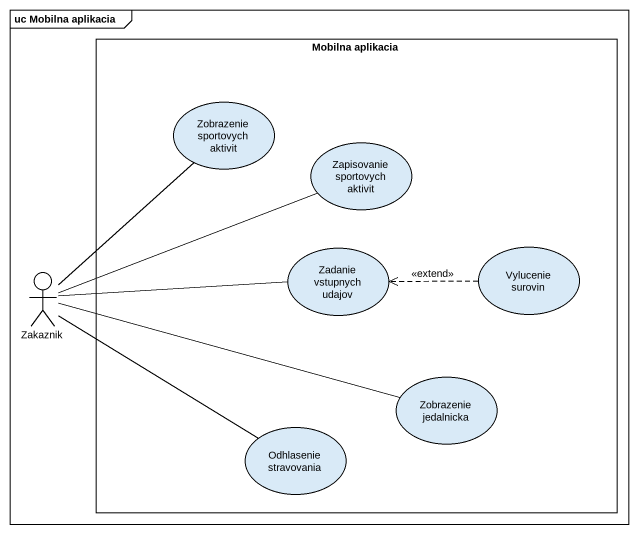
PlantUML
@startuml
mainframe uc Mobilna aplikacia
rectangle "Mobilna aplikacia" as Mobilna_aplikacia {
  usecase "Zobrazenie sportovych aktivit" as Zobrazenie_sportovych
  usecase "Zapisovanie sportovych aktivit" as Zapisovanie_sportovych
  usecase "Zadanie vstupnych udajov" as Zadanie_vstupnych_udajov
  usecase "Vylucenie surovin" as Vylucenie_surovin
  usecase "Zobrazenie jedalnicka" as Zobrazenie_jedalnicka
  usecase "Odhlasenie stravovania" as Odhlasenie_stravovania
}
actor Zakaznik
Zakaznik -up- Zobrazenie_sportovych
Zakaznik -right- Zapisovanie_sportovych
Zakaznik -right- Zadanie_vstupnych_udajov
Zakaznik -right- Zobrazenie_jedalnicka
Zakaznik -right- Odhlasenie_stravovania
Vylucenie_surovin .left.> Zadanie_vstupnych_udajov : <<extend>>
@enduml
